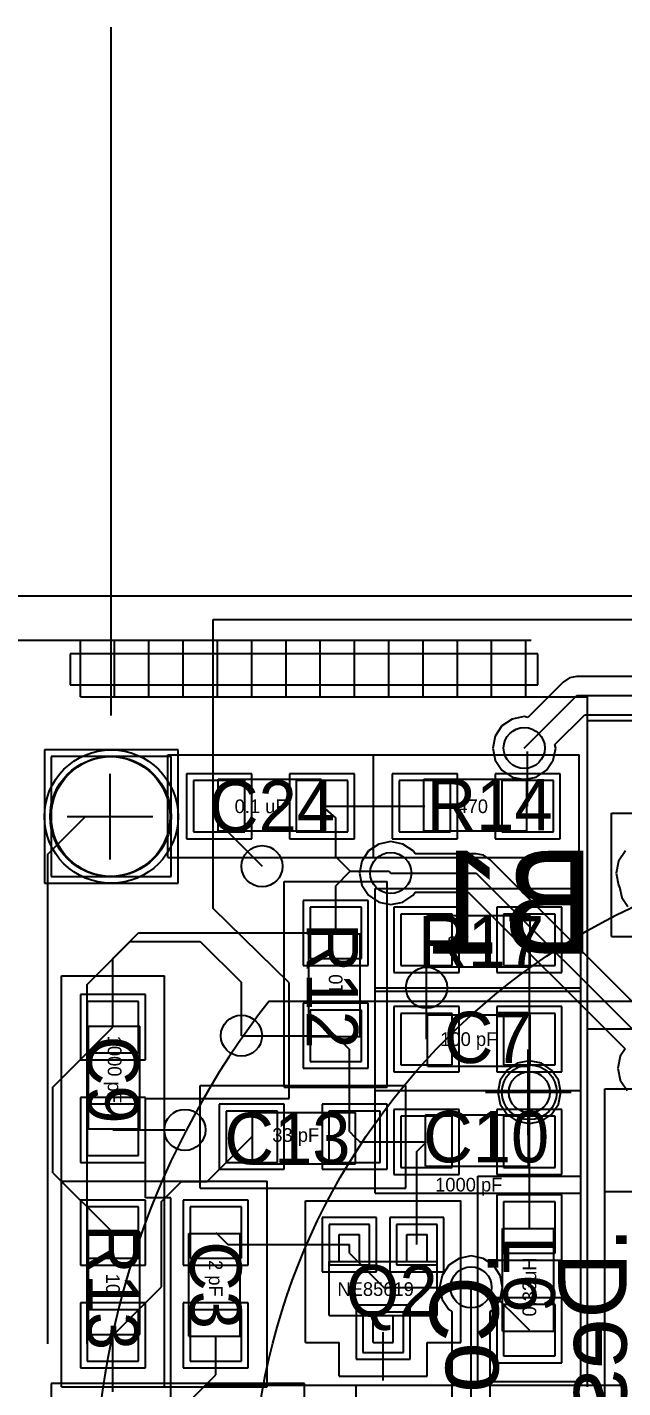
# Model space of a CAD drawing. Extents: x 8.73 to 13.33, y 4.89 to 11.88.
# Drawn here: x 9.291 to 9.639, y 7.611 to 8.406 of the extents above; entities that cross this region are included whole.
import ezdxf

# ---------------------------------------------------------------- set-up
doc = ezdxf.new("R2010")
doc.units = 0
doc.header["$MEASUREMENT"] = 0
for name, color, linetype in [('BOTTOMLAYER', 5, 'CONTINUOUS'), ('BOTTOMOVERLAY', 54, 'CONTINUOUS'), ('BOTTOMPASTE', 16, 'CONTINUOUS'), ('BOTTOMSOLDER', 6, 'CONTINUOUS'), ('MECHANICAL1', 6, 'CONTINUOUS'), ('MECHANICAL2', 216, 'CONTINUOUS'), ('MECHANICAL6', 56, 'CONTINUOUS'), ('MECHANICAL8', 56, 'CONTINUOUS'), ('MECHANICAL9', 56, 'CONTINUOUS'), ('MULTILAYER', 9, 'CONTINUOUS'), ('TOPLAYER', 1, 'CONTINUOUS'), ('TOPOVERLAY', 2, 'CONTINUOUS'), ('TOPPASTE', 8, 'CONTINUOUS'), ('TOPSOLDER', 216, 'CONTINUOUS')]:
    doc.layers.add(name, color=color, linetype=linetype)

msp = doc.modelspace()

# ---------------------------------------------------------------- linework, layer by layer
at = {"layer": 'BOTTOMLAYER'}
for p, q in [((9.399469, 7.891207), (9.399469, 8.06)), ((9.399469, 8.06), (9.809611, 8.06)), ((9.607355, 8.026009), (9.603717, 8.023578)), ((9.611647, 8.026863), (9.607355, 8.026009)), ((9.611648, 8.026863), (9.611647, 8.026863)), ((9.649337, 8.026863), (9.611648, 8.026863)), ((9.603717, 8.023578), (9.583078, 8.002939)), ((9.603717, 8.023578), (9.603717, 8.023578)), ((9.581, 7.985), (9.611647, 8.015647)), ((9.611647, 8.015647), (9.661, 8.015647)), ((9.573977, 8.001956), (9.568023, 7.997977)), ((9.581, 8.003353), (9.573977, 8.001956)), ((9.583078, 8.002939), (9.581, 8.003353)), ((9.598939, 7.987078), (9.616293, 8.004432)), ((9.616293, 8.004432), (9.649337, 8.004432)), ((9.568023, 7.997977), (9.564044, 7.992023)), ((9.564044, 7.992023), (9.562647, 7.985)), ((9.599353, 7.985), (9.598939, 7.987078)), ((9.305, 7.98), (9.305, 7.91)), ((9.375, 7.98), (9.305, 7.98)), ((9.375, 7.91), (9.375, 7.98)), ((9.562647, 7.985), (9.564044, 7.977977)), ((9.597956, 7.977977), (9.599353, 7.985)), ((9.564044, 7.977977), (9.568023, 7.972023)), ((9.568023, 7.972023), (9.573977, 7.968044)), ((9.588023, 7.968044), (9.593977, 7.972023)), ((9.593977, 7.972023), (9.597956, 7.977977)), ((9.573977, 7.968044), (9.581, 7.966647)), ((9.581, 7.966647), (9.588023, 7.968044)), ((9.303, 7.923), (9.325, 7.945)), ((9.325, 7.945), (9.34, 7.945)), ((9.503138, 7.930353), (9.496115, 7.928956)), ((9.510162, 7.928956), (9.503138, 7.930353)), ((9.303, 7.637), (9.303, 7.923)), ((9.490161, 7.924977), (9.486183, 7.919023)), ((9.496115, 7.928956), (9.490161, 7.924977)), ((9.516116, 7.924977), (9.510162, 7.928956)), ((9.517293, 7.923216), (9.516116, 7.924977)), ((9.553, 7.923216), (9.517293, 7.923216)), ((9.557292, 7.922362), (9.553, 7.923216)), ((9.553, 7.923216), (9.553, 7.923216)), ((9.640023, 7.924977), (9.636044, 7.919023)), ((9.486183, 7.919023), (9.484786, 7.912)), ((9.560931, 7.919931), (9.557292, 7.922362)), ((9.66193, 7.818931), (9.560931, 7.919931)), ((9.636044, 7.919023), (9.634647, 7.912)), ((9.305, 7.91), (9.375, 7.91)), ((9.484786, 7.912), (9.486183, 7.904977)), ((9.503138, 7.912), (9.553, 7.912)), ((9.553, 7.912), (9.654, 7.811)), ((9.634647, 7.912), (9.636044, 7.904977)), ((9.486183, 7.904977), (9.490161, 7.899023)), ((9.490161, 7.899023), (9.496115, 7.895044)), ((9.510162, 7.895044), (9.516116, 7.899023)), ((9.516116, 7.899023), (9.517293, 7.900785)), ((9.517293, 7.900785), (9.548354, 7.900785)), ((9.548354, 7.900785), (9.639877, 7.809262)), ((9.636044, 7.904977), (9.636686, 7.904016)), ((9.636686, 7.904016), (9.636686, 7.904)), ((9.636686, 7.904), (9.636686, 7.904)), ((9.636686, 7.904), (9.636686, 7.904)), ((9.636686, 7.904), (9.637928, 7.897757)), ((9.443862, 7.847804), (9.399469, 7.891207)), ((9.496115, 7.895044), (9.503138, 7.893647)), ((9.503138, 7.893647), (9.510162, 7.895044)), ((9.637928, 7.897757), (9.641465, 7.892465)), ((9.326, 7.847), (9.351, 7.872)), ((9.351, 7.872), (9.392, 7.872)), ((9.392, 7.872), (9.416, 7.848)), ((9.326, 7.637), (9.326, 7.847)), ((9.416, 7.817), (9.416, 7.848)), ((9.443862, 7.780286), (9.443862, 7.847804)), ((9.637044, 7.805023), (9.635647, 7.798)), ((9.639877, 7.809262), (9.637044, 7.805023)), ((9.571023, 7.796977), (9.567044, 7.791023)), ((9.576977, 7.800956), (9.571023, 7.796977)), ((9.584, 7.802353), (9.576977, 7.800956)), ((9.591023, 7.800956), (9.584, 7.802353)), ((9.596977, 7.796977), (9.591023, 7.800956)), ((9.600956, 7.791023), (9.596977, 7.796977)), ((9.635647, 7.798), (9.637044, 7.790977)), ((9.567044, 7.791023), (9.565647, 7.784)), ((9.602353, 7.784), (9.600956, 7.791023)), ((9.637044, 7.790977), (9.641023, 7.785023)), ((9.360008, 7.722415), (9.360008, 7.780286)), ((9.360008, 7.780286), (9.443862, 7.780286)), ((9.565647, 7.784), (9.567044, 7.776977)), ((9.600956, 7.776977), (9.602353, 7.784)), ((9.567044, 7.776977), (9.571023, 7.771023)), ((9.596977, 7.771023), (9.600956, 7.776977)), ((9.571023, 7.771023), (9.576977, 7.767044)), ((9.576977, 7.767044), (9.584, 7.765647)), ((9.584, 7.765647), (9.591023, 7.767044)), ((9.591023, 7.767044), (9.596977, 7.771023)), ((9.374806, 7.722415), (9.360008, 7.722415)), ((9.374806, 7.577735), (9.374806, 7.722415)), ((9.542977, 7.686956), (9.537023, 7.682977)), ((9.55, 7.688353), (9.542977, 7.686956)), ((9.557023, 7.686956), (9.55, 7.688353)), ((9.562977, 7.682977), (9.557023, 7.686956)), ((9.533044, 7.677023), (9.531647, 7.67)), ((9.537023, 7.682977), (9.533044, 7.677023)), ((9.566956, 7.677023), (9.562977, 7.682977)), ((9.568353, 7.67), (9.566956, 7.677023)), ((9.531647, 7.67), (9.533044, 7.662977)), ((9.55, 7.599), (9.55, 7.67)), ((9.566956, 7.662977), (9.568353, 7.67)), ((9.533044, 7.662977), (9.537023, 7.657023)), ((9.562977, 7.657023), (9.566956, 7.662977)), ((9.537023, 7.657023), (9.538785, 7.655846)), ((9.538785, 7.655846), (9.538785, 7.599)), ((9.561215, 7.655846), (9.562977, 7.657023)), ((9.561215, 7.603646), (9.561215, 7.655846))]:
    msp.add_line(p, q, dxfattribs=at)
for centre, radius in [((9.581, 7.985), 0.012), ((9.34, 7.945), 0.035), ((9.428, 7.916), 0.012), ((9.503138, 7.912), 0.012), ((9.524, 7.845), 0.012), ((9.416, 7.817), 0.012), ((9.584, 7.784), 0.012), ((9.383, 7.762), 0.012), ((9.55, 7.67), 0.012)]:
    msp.add_circle(centre, radius, dxfattribs=at)
at = {"layer": 'BOTTOMOVERLAY'}
msp.add_line((9.432158, 7.837182), (10.191842, 7.837182), dxfattribs=at)
msp.add_arc((9.812, 7.54), 0.482283, 141.960965, 180, dxfattribs=at)
at = {"layer": 'BOTTOMPASTE'}
for p, q in [((9.305, 7.98), (9.305, 7.91)), ((9.375, 7.98), (9.305, 7.98)), ((9.375, 7.91), (9.375, 7.98)), ((9.305, 7.91), (9.375, 7.91))]:
    msp.add_line(p, q, dxfattribs=at)
at = {"layer": 'BOTTOMSOLDER'}
for p, q in [((9.301, 7.984), (9.301, 7.906)), ((9.379, 7.984), (9.301, 7.984)), ((9.379, 7.906), (9.379, 7.984)), ((9.301, 7.906), (9.379, 7.906)), ((9.452811, 7.613882), (9.305047, 7.613882)), ((9.305047, 7.613882), (9.305047, 7.466118)), ((9.452811, 7.466118), (9.452811, 7.613882))]:
    msp.add_line(p, q, dxfattribs=at)
for centre, radius in [((9.34, 7.945), 0.039), ((9.584, 7.784), 0.016)]:
    msp.add_circle(centre, radius, dxfattribs=at)
at = {"layer": 'MECHANICAL1'}
for p, q in [((9.402468, 7.966748), (9.462468, 7.966748)), ((9.402468, 7.936748), (9.402468, 7.966748)), ((9.462468, 7.936748), (9.462468, 7.966748)), ((9.522469, 7.966748), (9.582468, 7.966748)), ((9.522469, 7.936748), (9.522469, 7.966748)), ((9.582468, 7.936748), (9.582468, 7.966748)), ((9.632, 7.947), (9.748, 7.947)), ((9.632, 7.875), (9.632, 7.947)), ((9.402468, 7.936748), (9.462468, 7.936748)), ((9.522469, 7.936748), (9.582468, 7.936748)), ((9.524532, 7.857252), (9.524532, 7.887252)), ((9.524532, 7.887252), (9.584532, 7.887252)), ((9.584532, 7.857252), (9.584532, 7.887252)), ((9.455252, 7.816469), (9.455252, 7.876468)), ((9.455252, 7.876468), (9.485252, 7.876468)), ((9.485252, 7.816469), (9.485252, 7.876468)), ((9.632, 7.875), (9.748, 7.875)), ((9.524532, 7.857252), (9.584532, 7.857252)), ((9.524532, 7.799252), (9.524532, 7.829252)), ((9.524532, 7.829252), (9.584532, 7.829252)), ((9.584532, 7.799252), (9.584532, 7.829252)), ((9.326748, 7.822532), (9.356748, 7.822532)), ((9.326748, 7.762531), (9.326748, 7.822532)), ((9.356748, 7.762531), (9.356748, 7.822532)), ((9.455252, 7.816469), (9.485252, 7.816469)), ((9.524532, 7.799252), (9.584532, 7.799252)), ((9.422531, 7.772252), (9.482532, 7.772252)), ((9.422531, 7.742252), (9.422531, 7.772252)), ((9.482532, 7.742252), (9.482532, 7.772252)), ((9.523468, 7.770748), (9.583469, 7.770748)), ((9.523468, 7.740748), (9.523468, 7.770748)), ((9.583469, 7.740748), (9.583469, 7.770748)), ((9.326748, 7.762531), (9.356748, 7.762531)), ((9.422531, 7.742252), (9.482532, 7.742252)), ((9.523468, 7.740748), (9.583469, 7.740748)), ((9.326748, 7.642531), (9.326748, 7.702532)), ((9.326748, 7.702532), (9.356748, 7.702532)), ((9.356748, 7.642531), (9.356748, 7.702532)), ((9.385252, 7.641469), (9.385252, 7.701468)), ((9.385252, 7.701468), (9.415252, 7.701468)), ((9.415252, 7.641469), (9.415252, 7.701468)), ((9.473095, 7.700906), (9.484905, 7.700906)), ((9.473095, 7.685157), (9.473095, 7.700906)), ((9.484905, 7.685157), (9.484905, 7.700906)), ((9.512465, 7.700906), (9.524276, 7.700906)), ((9.512465, 7.685157), (9.512465, 7.700906)), ((9.524276, 7.685157), (9.524276, 7.700906)), ((9.568252, 7.644469), (9.568252, 7.704468)), ((9.568252, 7.704468), (9.598252, 7.704468)), ((9.598252, 7.644469), (9.598252, 7.704468)), ((9.467189, 7.685157), (9.530181, 7.685157)), ((9.467189, 7.653661), (9.467189, 7.685157)), ((9.530181, 7.653661), (9.530181, 7.685157)), ((9.467189, 7.653661), (9.530181, 7.653661)), ((9.49278, 7.637913), (9.49278, 7.653661)), ((9.504591, 7.637913), (9.504591, 7.653661)), ((9.568252, 7.644469), (9.598252, 7.644469)), ((9.326748, 7.642531), (9.356748, 7.642531)), ((9.385252, 7.641469), (9.415252, 7.641469)), ((9.49278, 7.637913), (9.504591, 7.637913))]:
    msp.add_line(p, q, dxfattribs=at)
msp.add_circle((9.812, 7.54003), 0.39, dxfattribs=at)
at = {"layer": 'MECHANICAL2'}
msp.add_line((9.34, 8.004), (9.34, 8.406), dxfattribs=at)
at = {"layer": 'MECHANICAL6'}
for p, q in [((9.339323, 7.92), (9.339323, 7.97)), ((9.314323, 7.944999), (9.364323, 7.944999)), ((9.583323, 7.758999), (9.583323, 7.808999)), ((9.558323, 7.784), (9.608323, 7.784))]:
    msp.add_line(p, q, dxfattribs=at)
for centre in [(9.339323, 7.944999), (9.34, 7.945)]:
    msp.add_circle(centre, 0.035, dxfattribs=at)
at = {"layer": 'MULTILAYER'}
msp.add_line((9.281, 8.074001), (10.299, 8.074001), dxfattribs=at)
for centre, radius in [((9.581, 7.985), 0.012), ((9.34, 7.945), 0.035), ((9.428, 7.916), 0.012), ((9.503138, 7.912), 0.012), ((9.524, 7.845), 0.012), ((9.416, 7.817), 0.012), ((9.584, 7.784), 0.012), ((9.383, 7.762), 0.012), ((9.55, 7.67), 0.012)]:
    msp.add_circle(centre, radius, dxfattribs=at)
at = {"layer": 'TOPLAYER'}
for p, q in [((9.281, 8.048), (9.322, 8.048)), ((9.322, 8.015), (9.322, 8.048)), ((9.322, 8.048), (9.342, 8.048)), ((9.342, 8.015), (9.342, 8.048)), ((9.342, 8.048), (9.362, 8.048)), ((9.362, 8.048), (9.382, 8.048)), ((9.362, 8.015), (9.362, 8.048)), ((9.382, 8.048), (9.402, 8.048)), ((9.382, 8.015), (9.382, 8.048)), ((9.402, 8.048), (9.422, 8.048)), ((9.402, 8.015), (9.402, 8.048)), ((9.422, 8.048), (9.442, 8.048)), ((9.422, 8.015), (9.422, 8.048)), ((9.442, 8.048), (9.462, 8.048)), ((9.442, 8.015), (9.442, 8.048)), ((9.462, 8.048), (9.482, 8.048)), ((9.462, 8.015), (9.462, 8.048)), ((9.482, 8.048), (9.502, 8.048)), ((9.482, 8.015), (9.482, 8.048)), ((9.502, 8.048), (9.522, 8.048)), ((9.502, 8.015), (9.502, 8.048)), ((9.522, 8.048), (9.542, 8.048)), ((9.522, 8.015), (9.522, 8.048)), ((9.542, 8.048), (9.562, 8.048)), ((9.542, 8.015), (9.542, 8.048)), ((9.562, 8.048), (9.582, 8.048)), ((9.562, 8.015), (9.562, 8.048)), ((9.582, 8.048), (9.585, 8.048)), ((9.582, 8.015), (9.582, 8.048)), ((9.322, 8.015), (9.342, 8.015)), ((9.342, 8.015), (9.362, 8.015)), ((9.362, 8.015), (9.382, 8.015)), ((9.382, 8.015), (9.402, 8.015)), ((9.402, 8.015), (9.422, 8.015)), ((9.422, 8.015), (9.442, 8.015)), ((9.442, 8.015), (9.462, 8.015)), ((9.462, 8.015), (9.482, 8.015)), ((9.482, 8.015), (9.502, 8.015)), ((9.502, 8.015), (9.522, 8.015)), ((9.522, 8.015), (9.542, 8.015)), ((9.542, 8.015), (9.562, 8.015)), ((9.562, 8.015), (9.582, 8.015)), ((9.582, 8.015), (9.618, 8.015)), ((9.618, 7.612), (9.618, 8.015)), ((9.583, 7.951), (9.583, 7.983)), ((9.388, 7.966), (9.388, 7.936)), ((9.418, 7.966), (9.388, 7.966)), ((9.418, 7.936), (9.418, 7.966)), ((9.448, 7.966), (9.448, 7.936)), ((9.478, 7.966), (9.448, 7.966)), ((9.478, 7.936), (9.478, 7.966)), ((9.508, 7.966), (9.508, 7.936)), ((9.538, 7.966), (9.508, 7.966)), ((9.538, 7.936), (9.538, 7.966)), ((9.568, 7.966), (9.568, 7.936)), ((9.598, 7.966), (9.568, 7.966)), ((9.598, 7.936), (9.598, 7.966)), ((9.401, 7.951), (9.401, 7.954)), ((9.401, 7.943), (9.401, 7.951)), ((9.463, 7.951), (9.523, 7.951)), ((9.463, 7.951), (9.471, 7.944)), ((9.401, 7.943), (9.428, 7.916)), ((9.471, 7.921545), (9.471, 7.944)), ((9.388, 7.936), (9.418, 7.936)), ((9.448, 7.936), (9.478, 7.936)), ((9.508, 7.936), (9.538, 7.936)), ((9.568, 7.936), (9.598, 7.936)), ((9.471, 7.921545), (9.479516, 7.913029)), ((9.471, 7.904513), (9.479516, 7.913029)), ((9.479516, 7.913029), (9.502109, 7.913029)), ((9.502109, 7.913029), (9.503138, 7.912)), ((9.471, 7.877), (9.471, 7.904513)), ((9.486, 7.892), (9.456, 7.892)), ((9.456, 7.892), (9.456, 7.862)), ((9.486, 7.862), (9.486, 7.892)), ((9.539, 7.888), (9.509, 7.888)), ((9.509, 7.888), (9.509, 7.858)), ((9.539, 7.858), (9.539, 7.888)), ((9.599, 7.888), (9.569, 7.888)), ((9.569, 7.888), (9.569, 7.858)), ((9.599, 7.858), (9.599, 7.888)), ((9.341, 7.862), (9.356, 7.877)), ((9.356, 7.877), (9.471, 7.877)), ((9.524, 7.845), (9.524, 7.873)), ((9.584, 7.815), (9.584, 7.873)), ((9.341, 7.822), (9.341, 7.862)), ((9.456, 7.862), (9.486, 7.862)), ((9.509, 7.858), (9.539, 7.858)), ((9.569, 7.858), (9.599, 7.858)), ((9.524, 7.815), (9.524, 7.845)), ((9.356, 7.837), (9.326, 7.837)), ((9.326, 7.837), (9.326, 7.807)), ((9.356, 7.807), (9.356, 7.837)), ((9.486, 7.832), (9.456, 7.832)), ((9.456, 7.832), (9.456, 7.802)), ((9.486, 7.802), (9.486, 7.832)), ((9.539, 7.83), (9.509, 7.83)), ((9.509, 7.83), (9.509, 7.8)), ((9.539, 7.8), (9.539, 7.83)), ((9.599, 7.83), (9.569, 7.83)), ((9.569, 7.83), (9.569, 7.8)), ((9.599, 7.8), (9.599, 7.83)), ((9.306, 7.787), (9.341, 7.822)), ((9.416, 7.817), (9.471, 7.817)), ((9.471, 7.817), (9.479, 7.809)), ((9.584, 7.784), (9.584, 7.815)), ((9.326, 7.807), (9.356, 7.807)), ((9.479, 7.761), (9.479, 7.809)), ((9.456, 7.802), (9.486, 7.802)), ((9.509, 7.8), (9.539, 7.8)), ((9.569, 7.8), (9.599, 7.8)), ((9.306, 7.737), (9.306, 7.787)), ((9.584, 7.755), (9.584, 7.784)), ((9.356, 7.777), (9.326, 7.777)), ((9.326, 7.777), (9.326, 7.747)), ((9.356, 7.747), (9.356, 7.777)), ((9.437, 7.773), (9.407, 7.773)), ((9.407, 7.773), (9.407, 7.743)), ((9.437, 7.743), (9.437, 7.773)), ((9.497, 7.773), (9.467, 7.773)), ((9.467, 7.773), (9.467, 7.743)), ((9.497, 7.743), (9.497, 7.773)), ((9.509, 7.77), (9.509, 7.74)), ((9.539, 7.77), (9.509, 7.77)), ((9.539, 7.74), (9.539, 7.77)), ((9.569, 7.77), (9.569, 7.74)), ((9.599, 7.77), (9.569, 7.77)), ((9.599, 7.74), (9.599, 7.77)), ((9.341, 7.762), (9.383, 7.762)), ((9.395927, 7.731927), (9.422, 7.758)), ((9.422, 7.757), (9.422, 7.758)), ((9.479, 7.761), (9.482, 7.758)), ((9.482, 7.758), (9.485, 7.755)), ((9.485, 7.755), (9.524, 7.755)), ((9.51837, 7.74937), (9.524, 7.755)), ((9.51837, 7.695), (9.51837, 7.74937)), ((9.584, 7.705), (9.584, 7.755)), ((9.326, 7.747), (9.356, 7.747)), ((9.407, 7.743), (9.437, 7.743)), ((9.467, 7.743), (9.497, 7.743)), ((9.509, 7.74), (9.539, 7.74)), ((9.569, 7.74), (9.599, 7.74)), ((9.306, 7.737), (9.341, 7.702)), ((9.36928, 7.720116), (9.381091, 7.731927)), ((9.381091, 7.731927), (9.395927, 7.731927)), ((9.356, 7.717), (9.326, 7.717)), ((9.326, 7.717), (9.326, 7.687)), ((9.356, 7.687), (9.356, 7.717)), ((9.36928, 7.67028), (9.36928, 7.720116)), ((9.416, 7.717), (9.386, 7.717)), ((9.386, 7.717), (9.386, 7.687)), ((9.416, 7.687), (9.416, 7.717)), ((9.599, 7.72), (9.569, 7.72)), ((9.569, 7.72), (9.569, 7.69)), ((9.599, 7.69), (9.599, 7.72)), ((9.401, 7.702), (9.408, 7.695)), ((9.490811, 7.706811), (9.467189, 7.706811)), ((9.467189, 7.706811), (9.467189, 7.683189)), ((9.490811, 7.683189), (9.490811, 7.706811)), ((9.530181, 7.706811), (9.506559, 7.706811)), ((9.506559, 7.706811), (9.506559, 7.683189)), ((9.530181, 7.683189), (9.530181, 7.706811)), ((9.408, 7.695), (9.479, 7.695)), ((9.479, 7.69), (9.479, 7.695)), ((9.326, 7.687), (9.356, 7.687)), ((9.386, 7.687), (9.416, 7.687)), ((9.479, 7.69), (9.499, 7.67)), ((9.569, 7.69), (9.599, 7.69)), ((9.467189, 7.683189), (9.490811, 7.683189)), ((9.506559, 7.683189), (9.530181, 7.683189)), ((9.341, 7.642), (9.36928, 7.67028)), ((9.499, 7.67), (9.55, 7.67)), ((9.55, 7.67), (9.559, 7.67)), ((9.559, 7.67), (9.584, 7.645)), ((9.356, 7.657), (9.326, 7.657)), ((9.326, 7.657), (9.326, 7.627)), ((9.356, 7.627), (9.356, 7.657)), ((9.416, 7.657), (9.386, 7.657)), ((9.386, 7.657), (9.386, 7.627)), ((9.416, 7.627), (9.416, 7.657)), ((9.510496, 7.65563), (9.486874, 7.65563)), ((9.486874, 7.65563), (9.486874, 7.632008)), ((9.510496, 7.632008), (9.510496, 7.65563)), ((9.599, 7.66), (9.569, 7.66)), ((9.569, 7.66), (9.569, 7.63)), ((9.599, 7.63), (9.599, 7.66)), ((9.341, 7.609), (9.341, 7.642)), ((9.401, 7.619), (9.401, 7.642)), ((9.498685, 7.615685), (9.498685, 7.643819)), ((9.486874, 7.632008), (9.510496, 7.632008)), ((9.569, 7.63), (9.599, 7.63)), ((9.326, 7.627), (9.356, 7.627)), ((9.386, 7.627), (9.416, 7.627)), ((9.366, 7.584), (9.395, 7.613)), ((9.395, 7.613), (9.401, 7.619)), ((9.395, 7.613), (9.614, 7.613))]:
    msp.add_line(p, q, dxfattribs=at)
for centre, radius in [((9.581, 7.985), 0.012), ((9.34, 7.945), 0.035), ((9.428, 7.916), 0.012), ((9.503138, 7.912), 0.012), ((9.524, 7.845), 0.012), ((9.416, 7.817), 0.012), ((9.584, 7.784), 0.012), ((9.383, 7.762), 0.012), ((9.55, 7.67), 0.012)]:
    msp.add_circle(centre, radius, dxfattribs=at)
at = {"layer": 'TOPOVERLAY'}
for p, q in [((9.618, 8.001), (9.763, 8.001)), ((9.618, 7.821), (9.618, 8.001)), ((9.373, 7.981), (9.493, 7.981)), ((9.373, 7.951), (9.373, 7.981)), ((9.493, 7.981), (9.613, 7.981)), ((9.493, 7.951), (9.493, 7.981)), ((9.493, 7.921), (9.493, 7.981)), ((9.613, 7.921), (9.613, 7.981)), ((9.373, 7.921), (9.373, 7.951)), ((9.493, 7.921), (9.493, 7.951)), ((9.373, 7.921), (9.493, 7.921)), ((9.493, 7.921), (9.613, 7.921)), ((9.441, 7.907), (9.501, 7.907)), ((9.441, 7.787), (9.441, 7.907)), ((9.501, 7.787), (9.501, 7.907)), ((9.494, 7.903), (9.614, 7.903)), ((9.494, 7.843), (9.494, 7.903)), ((9.614, 7.873), (9.614, 7.903)), ((9.614, 7.843), (9.614, 7.873)), ((9.311, 7.732), (9.311, 7.852)), ((9.311, 7.852), (9.341, 7.852)), ((9.341, 7.852), (9.371, 7.852)), ((9.371, 7.732), (9.371, 7.852)), ((9.494, 7.845), (9.614, 7.845)), ((9.494, 7.785), (9.494, 7.845)), ((9.494, 7.843), (9.614, 7.843)), ((9.614, 7.815), (9.614, 7.845)), ((9.618, 7.821), (9.728, 7.821)), ((9.614, 7.785), (9.614, 7.815)), ((9.392, 7.728), (9.392, 7.788)), ((9.392, 7.788), (9.512, 7.788)), ((9.512, 7.758), (9.512, 7.788)), ((9.441, 7.787), (9.471, 7.787)), ((9.471, 7.787), (9.501, 7.787)), ((9.494, 7.785), (9.614, 7.785)), ((9.494, 7.755), (9.494, 7.785)), ((9.494, 7.785), (9.614, 7.785)), ((9.614, 7.725), (9.614, 7.785)), ((9.628, 7.726), (9.628, 7.786)), ((9.628, 7.786), (9.748, 7.786)), ((9.512, 7.728), (9.512, 7.758)), ((9.494, 7.725), (9.494, 7.755)), ((9.311, 7.732), (9.371, 7.732)), ((9.311, 7.732), (9.341, 7.732)), ((9.311, 7.612), (9.311, 7.732)), ((9.341, 7.732), (9.371, 7.732)), ((9.371, 7.732), (9.431, 7.732)), ((9.371, 7.612), (9.371, 7.732)), ((9.371, 7.612), (9.371, 7.732)), ((9.431, 7.612), (9.431, 7.732)), ((9.554, 7.735), (9.614, 7.735)), ((9.554, 7.615), (9.554, 7.735)), ((9.614, 7.615), (9.614, 7.735)), ((9.392, 7.728), (9.512, 7.728)), ((9.494, 7.725), (9.614, 7.725)), ((9.628, 7.726), (9.658, 7.726)), ((9.628, 7.606), (9.628, 7.726)), ((9.628, 7.726), (9.748, 7.726)), ((9.453409, 7.637913), (9.453409, 7.720591)), ((9.453409, 7.720591), (9.541992, 7.720591)), ((9.541992, 7.720591), (9.543961, 7.720591)), ((9.543961, 7.637913), (9.543961, 7.720591)), ((9.453409, 7.637913), (9.473094, 7.637913)), ((9.473094, 7.618228), (9.473094, 7.637913)), ((9.524276, 7.618228), (9.524276, 7.637913)), ((9.524276, 7.637913), (9.543961, 7.637913)), ((9.473094, 7.618228), (9.524276, 7.618228)), ((9.483, 7.488), (9.483, 7.613)), ((9.483, 7.613), (9.638, 7.613)), ((9.554, 7.615), (9.584, 7.615)), ((9.584, 7.615), (9.614, 7.615)), ((9.638, 7.488), (9.638, 7.613)), ((9.311, 7.612), (9.371, 7.612)), ((9.371, 7.612), (9.401, 7.612)), ((9.401, 7.612), (9.431, 7.612))]:
    msp.add_line(p, q, dxfattribs=at)
at = {"layer": 'TOPPASTE'}
for p, q in [((9.388, 7.966), (9.388, 7.936)), ((9.418, 7.966), (9.388, 7.966)), ((9.418, 7.936), (9.418, 7.966)), ((9.448, 7.966), (9.448, 7.936)), ((9.478, 7.966), (9.448, 7.966)), ((9.478, 7.936), (9.478, 7.966)), ((9.508, 7.966), (9.508, 7.936)), ((9.538, 7.966), (9.508, 7.966)), ((9.538, 7.936), (9.538, 7.966)), ((9.568, 7.966), (9.568, 7.936)), ((9.598, 7.966), (9.568, 7.966)), ((9.598, 7.936), (9.598, 7.966)), ((9.388, 7.936), (9.418, 7.936)), ((9.448, 7.936), (9.478, 7.936)), ((9.508, 7.936), (9.538, 7.936)), ((9.568, 7.936), (9.598, 7.936)), ((9.486, 7.892), (9.456, 7.892)), ((9.456, 7.892), (9.456, 7.862)), ((9.486, 7.862), (9.486, 7.892)), ((9.539, 7.888), (9.509, 7.888)), ((9.509, 7.888), (9.509, 7.858)), ((9.539, 7.858), (9.539, 7.888)), ((9.599, 7.888), (9.569, 7.888)), ((9.569, 7.888), (9.569, 7.858)), ((9.599, 7.858), (9.599, 7.888)), ((9.456, 7.862), (9.486, 7.862)), ((9.509, 7.858), (9.539, 7.858)), ((9.569, 7.858), (9.599, 7.858)), ((9.356, 7.837), (9.326, 7.837)), ((9.326, 7.837), (9.326, 7.807)), ((9.356, 7.807), (9.356, 7.837)), ((9.486, 7.832), (9.456, 7.832)), ((9.456, 7.832), (9.456, 7.802)), ((9.486, 7.802), (9.486, 7.832)), ((9.539, 7.83), (9.509, 7.83)), ((9.509, 7.83), (9.509, 7.8)), ((9.539, 7.8), (9.539, 7.83)), ((9.599, 7.83), (9.569, 7.83)), ((9.569, 7.83), (9.569, 7.8)), ((9.599, 7.8), (9.599, 7.83)), ((9.326, 7.807), (9.356, 7.807)), ((9.456, 7.802), (9.486, 7.802)), ((9.509, 7.8), (9.539, 7.8)), ((9.569, 7.8), (9.599, 7.8)), ((9.356, 7.777), (9.326, 7.777)), ((9.326, 7.777), (9.326, 7.747)), ((9.356, 7.747), (9.356, 7.777)), ((9.437, 7.773), (9.407, 7.773)), ((9.407, 7.773), (9.407, 7.743)), ((9.437, 7.743), (9.437, 7.773)), ((9.497, 7.773), (9.467, 7.773)), ((9.467, 7.773), (9.467, 7.743)), ((9.497, 7.743), (9.497, 7.773)), ((9.509, 7.77), (9.509, 7.74)), ((9.539, 7.77), (9.509, 7.77)), ((9.539, 7.74), (9.539, 7.77)), ((9.569, 7.77), (9.569, 7.74)), ((9.599, 7.77), (9.569, 7.77)), ((9.599, 7.74), (9.599, 7.77)), ((9.326, 7.747), (9.356, 7.747)), ((9.407, 7.743), (9.437, 7.743)), ((9.467, 7.743), (9.497, 7.743)), ((9.509, 7.74), (9.539, 7.74)), ((9.569, 7.74), (9.599, 7.74)), ((9.356, 7.717), (9.326, 7.717)), ((9.326, 7.717), (9.326, 7.687)), ((9.356, 7.687), (9.356, 7.717)), ((9.416, 7.717), (9.386, 7.717)), ((9.386, 7.717), (9.386, 7.687)), ((9.416, 7.687), (9.416, 7.717)), ((9.599, 7.72), (9.569, 7.72)), ((9.569, 7.72), (9.569, 7.69)), ((9.599, 7.69), (9.599, 7.72)), ((9.490811, 7.706811), (9.467189, 7.706811)), ((9.467189, 7.706811), (9.467189, 7.683189)), ((9.490811, 7.683189), (9.490811, 7.706811)), ((9.530181, 7.706811), (9.506559, 7.706811)), ((9.506559, 7.706811), (9.506559, 7.683189)), ((9.530181, 7.683189), (9.530181, 7.706811)), ((9.326, 7.687), (9.356, 7.687)), ((9.386, 7.687), (9.416, 7.687)), ((9.569, 7.69), (9.599, 7.69)), ((9.467189, 7.683189), (9.490811, 7.683189)), ((9.506559, 7.683189), (9.530181, 7.683189)), ((9.356, 7.657), (9.326, 7.657)), ((9.326, 7.657), (9.326, 7.627)), ((9.356, 7.627), (9.356, 7.657)), ((9.416, 7.657), (9.386, 7.657)), ((9.386, 7.657), (9.386, 7.627)), ((9.416, 7.627), (9.416, 7.657)), ((9.510496, 7.65563), (9.486874, 7.65563)), ((9.486874, 7.65563), (9.486874, 7.632008)), ((9.510496, 7.632008), (9.510496, 7.65563)), ((9.599, 7.66), (9.569, 7.66)), ((9.569, 7.66), (9.569, 7.63)), ((9.599, 7.63), (9.599, 7.66)), ((9.486874, 7.632008), (9.510496, 7.632008)), ((9.569, 7.63), (9.599, 7.63)), ((9.326, 7.627), (9.356, 7.627)), ((9.386, 7.627), (9.416, 7.627))]:
    msp.add_line(p, q, dxfattribs=at)
at = {"layer": 'TOPSOLDER'}
for p, q in [((9.316, 8.04), (9.316, 8.022)), ((9.589, 8.04), (9.316, 8.04)), ((9.589, 8.022), (9.589, 8.04)), ((9.316, 8.022), (9.589, 8.022)), ((9.384, 7.97), (9.384, 7.932)), ((9.422, 7.97), (9.384, 7.97)), ((9.422, 7.932), (9.422, 7.97)), ((9.444, 7.97), (9.444, 7.932)), ((9.482, 7.97), (9.444, 7.97)), ((9.482, 7.932), (9.482, 7.97)), ((9.504, 7.97), (9.504, 7.932)), ((9.542, 7.97), (9.504, 7.97)), ((9.542, 7.932), (9.542, 7.97)), ((9.564, 7.97), (9.564, 7.932)), ((9.602, 7.97), (9.564, 7.97)), ((9.602, 7.932), (9.602, 7.97)), ((9.384, 7.932), (9.422, 7.932)), ((9.444, 7.932), (9.482, 7.932)), ((9.504, 7.932), (9.542, 7.932)), ((9.564, 7.932), (9.602, 7.932)), ((9.49, 7.896), (9.452, 7.896)), ((9.452, 7.896), (9.452, 7.858)), ((9.49, 7.858), (9.49, 7.896)), ((9.543, 7.892), (9.505, 7.892)), ((9.505, 7.892), (9.505, 7.854)), ((9.543, 7.854), (9.543, 7.892)), ((9.603, 7.892), (9.565, 7.892)), ((9.565, 7.892), (9.565, 7.854)), ((9.603, 7.854), (9.603, 7.892)), ((9.452, 7.858), (9.49, 7.858)), ((9.505, 7.854), (9.543, 7.854)), ((9.565, 7.854), (9.603, 7.854)), ((9.36, 7.841), (9.322, 7.841)), ((9.322, 7.841), (9.322, 7.803)), ((9.36, 7.803), (9.36, 7.841)), ((9.49, 7.836), (9.452, 7.836)), ((9.452, 7.836), (9.452, 7.798)), ((9.49, 7.798), (9.49, 7.836)), ((9.543, 7.834), (9.505, 7.834)), ((9.505, 7.834), (9.505, 7.796)), ((9.543, 7.796), (9.543, 7.834)), ((9.603, 7.834), (9.565, 7.834)), ((9.565, 7.834), (9.565, 7.796)), ((9.603, 7.796), (9.603, 7.834)), ((9.322, 7.803), (9.36, 7.803)), ((9.452, 7.798), (9.49, 7.798)), ((9.505, 7.796), (9.543, 7.796)), ((9.565, 7.796), (9.603, 7.796)), ((9.36, 7.781), (9.322, 7.781)), ((9.322, 7.781), (9.322, 7.743)), ((9.36, 7.743), (9.36, 7.781)), ((9.441, 7.777), (9.403, 7.777)), ((9.403, 7.777), (9.403, 7.739)), ((9.441, 7.739), (9.441, 7.777)), ((9.501, 7.777), (9.463, 7.777)), ((9.463, 7.777), (9.463, 7.739)), ((9.501, 7.739), (9.501, 7.777)), ((9.505, 7.774), (9.505, 7.736)), ((9.543, 7.774), (9.505, 7.774)), ((9.543, 7.736), (9.543, 7.774)), ((9.565, 7.774), (9.565, 7.736)), ((9.603, 7.774), (9.565, 7.774)), ((9.603, 7.736), (9.603, 7.774)), ((9.322, 7.743), (9.36, 7.743)), ((9.403, 7.739), (9.441, 7.739)), ((9.463, 7.739), (9.501, 7.739)), ((9.505, 7.736), (9.543, 7.736)), ((9.565, 7.736), (9.603, 7.736)), ((9.603, 7.724), (9.565, 7.724)), ((9.565, 7.724), (9.565, 7.686)), ((9.603, 7.686), (9.603, 7.724)), ((9.36, 7.721), (9.322, 7.721)), ((9.322, 7.721), (9.322, 7.683)), ((9.36, 7.683), (9.36, 7.721)), ((9.42, 7.721), (9.382, 7.721)), ((9.382, 7.721), (9.382, 7.683)), ((9.42, 7.683), (9.42, 7.721)), ((9.494811, 7.710811), (9.463189, 7.710811)), ((9.463189, 7.710811), (9.463189, 7.679189)), ((9.494811, 7.679189), (9.494811, 7.710811)), ((9.534181, 7.710811), (9.502559, 7.710811)), ((9.502559, 7.710811), (9.502559, 7.679189)), ((9.534181, 7.679189), (9.534181, 7.710811)), ((9.565, 7.686), (9.603, 7.686)), ((9.322, 7.683), (9.36, 7.683)), ((9.382, 7.683), (9.42, 7.683)), ((9.463189, 7.679189), (9.494811, 7.679189)), ((9.502559, 7.679189), (9.534181, 7.679189)), ((9.36, 7.661), (9.322, 7.661)), ((9.322, 7.661), (9.322, 7.623)), ((9.36, 7.623), (9.36, 7.661)), ((9.42, 7.661), (9.382, 7.661)), ((9.382, 7.661), (9.382, 7.623)), ((9.42, 7.623), (9.42, 7.661)), ((9.603, 7.664), (9.565, 7.664)), ((9.565, 7.664), (9.565, 7.626)), ((9.603, 7.626), (9.603, 7.664)), ((9.514496, 7.65963), (9.482874, 7.65963)), ((9.482874, 7.65963), (9.482874, 7.628008)), ((9.514496, 7.628008), (9.514496, 7.65963)), ((9.322, 7.623), (9.36, 7.623)), ((9.382, 7.623), (9.42, 7.623)), ((9.482874, 7.628008), (9.514496, 7.628008)), ((9.565, 7.626), (9.603, 7.626))]:
    msp.add_line(p, q, dxfattribs=at)
for centre, radius in [((9.34, 7.945), 0.039), ((9.584, 7.784), 0.016)]:
    msp.add_circle(centre, radius, dxfattribs=at)

# ---------------------------------------------------------------- texts
at = {"layer": 'BOTTOMOVERLAY', "text_generation_flag": 2}
msp.add_text('B1', height=0.06, rotation=360, dxfattribs=at).set_placement((9.622, 7.865))
at = {"layer": 'MECHANICAL1'}
for s, p in [('0.1 uF', (9.412, 7.947)), ('470', (9.542, 7.947)), ('2K', (9.536, 7.867)), ('100 pF', (9.532, 7.811)), ('33 pF', (9.434, 7.755)), ('1000 pF', (9.529, 7.726)), ('NE85619', (9.472, 7.665))]:
    msp.add_text(s, height=0.008, dxfattribs=at).set_placement(p)
for s, rotation, p in [('10', 90, (9.475, 7.841)), ('1000 pF', 270, (9.338, 7.817)), ('2 pF', 270, (9.397, 7.686)), ('0.33uH', 90, (9.588, 7.653)), ('10', 270, (9.337, 7.678))]:
    msp.add_text(s, height=0.008, rotation=rotation, dxfattribs=at).set_placement(p)
at = {"layer": 'MECHANICAL8', "text_generation_flag": 2}
msp.add_text('.Designator', height=0.04, rotation=90, dxfattribs=at).set_placement((9.64074, 7.705354))
at = {"layer": 'MECHANICAL9', "text_generation_flag": 2}
msp.add_text('.Comment', height=0.04, rotation=90, dxfattribs=at).set_placement((9.565937, 7.691575))
at = {"layer": 'TOPOVERLAY'}
for s, p in [('C24', (9.397, 7.936)), ('R14', (9.524, 7.937)), ('R17', (9.519, 7.857)), ('C7', (9.534, 7.801)), ('C13', (9.406, 7.742)), ('C10', (9.522, 7.743)), ('Q2', (9.477, 7.653))]:
    msp.add_text(s, height=0.03, dxfattribs=at).set_placement(p)
for s, p in [('R12', (9.454, 7.883)), ('C9', (9.326, 7.817)), ('R13', (9.326, 7.707)), ('C3', (9.386, 7.697)), ('L6', (9.569, 7.7))]:
    msp.add_text(s, height=0.03, rotation=270, dxfattribs=at).set_placement(p)

doc.saveas('drawing.dxf')
